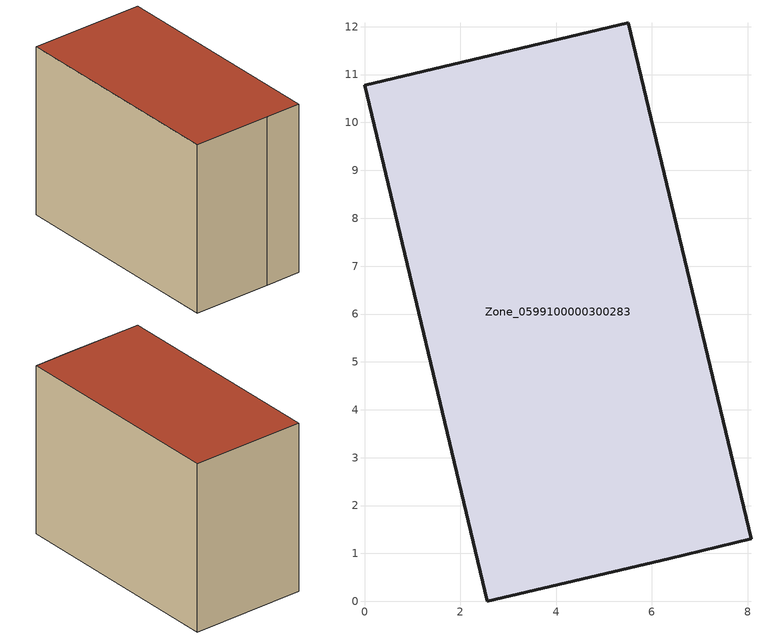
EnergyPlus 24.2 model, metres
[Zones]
Zone_0599100000300283
 floor ground (C_G): 0,10.78 5.51,12.08 8.07,1.31 6.35,0.89 2.56,0 z0
 wall outside (C_F): 6.35,0.89 8.07,1.31 5.51,12.08 0,10.78 2.56,0 6.35,0.89 z0:8.37
 roof outside (C_R): 5.51,12.08 0,10.78 2.56,0 6.35,0.89 8.07,1.31 z8.37
[BUILDING]
Pand.0599100000300283: North Axis=0; Terrain=City; Loads Convergence Tolerance Value=0.04; Temperature Convergence Tolerance Value=0.4; Solar Distribution=FullExterior; Maximum Number of Warmup Days=25; Minimum Number of Warmup Days=1
[Site:Location]
Rotterdam.The.Hague.AP_ZH_NLD Design_Conditions: Latitude=51.96; Longitude=4.45; Time Zone=1; Elevation=-4.5
[SITE:GROUNDTEMPERATURE:BUILDINGSURFACE]
18, 18, 18, 18, 18, 18, 18, 18, 18, 18, 18, 18
[MATERIAL] Thermal Absorptance=0.9; Solar Absorptance=0.7; Visible Absorptance=0.7
Name | Roughness | Thickness | Conductivity | Density | Specific Heat
G.TC.1992-2005 | MediumSmooth | 0.15 | 0.06 | 540 | 1210
F.TC.1992-2005 | Rough | 0.3 | 0.12 | 1920 | 840
R.TC.1992-2005 | MediumRough | 0.2 | 0.08 | 1500 | 1000
[CONSTRUCTION]
C_G: G.TC.1992-2005
C_F: F.TC.1992-2005
C_R: R.TC.1992-2005
[ZONE]
Zone_0599100000300283: Type=1; Multiplier=1; Ceiling Height=Autocalculate; Volume=Autocalculate; Floor Area=autocalculate; Part of Total Floor Area=Yes
[ZONEINFILTRATION:DESIGNFLOWRATE]
Infil_Zone_0599100000300283: Zone or ZoneList or Space or SpaceList=Zone_0599100000300283; Schedule=AlwaysOn; Design Flow Rate Calculation Method=Flow/Area; Flow Rate per Floor Area=0.0015; Constant Term Coefficient=1; Temperature Term Coefficient=0; Velocity Term Coefficient=0; Velocity Squared Term Coefficient=0
[HVACTEMPLATE:ZONE:IDEALLOADSAIRSYSTEM]
Zone_0599100000300283: Maximum Heating Supply Air Temperature=50; Minimum Cooling Supply Air Temperature=13; Maximum Heating Supply Air Humidity Ratio=0.0156; Minimum Cooling Supply Air Humidity Ratio=0.0077; Heating Limit=NoLimit; Cooling Limit=NoLimit; Dehumidification Control Type=ConstantSensibleHeatRatio; Cooling Sensible Heat Ratio=0.7; Dehumidification Setpoint=60; Humidification Control Type=None; Humidification Setpoint=30; Outdoor Air Method=None; Outdoor Air Flow Rate per Person=0.00944; Outdoor Air Flow Rate per Zone Floor Area=0; Outdoor Air Flow Rate per Zone=0; Demand Controlled Ventilation Type=None; Outdoor Air Economizer Type=NoEconomizer; Heat Recovery Type=None; Sensible Heat Recovery Effectiveness=0.7; Latent Heat Recovery Effectiveness=0.65
[ZONECONTROL:THERMOSTAT]
ThermostatControl_Zone_0599100000300283: Zone or ZoneList=Zone_0599100000300283; Control Type Schedule=DualSetpointControlType; Control 1=Thermostat_Zone_0599100000300283; Temperature Difference Between Cutout And Setpoint=0
[THERMOSTATSETPOINT:DUALSETPOINT]
Thermostat_Zone_0599100000300283: Heating Setpoint Temperature Schedule=HeatingSetpoint_Zone_0599100000300283; Cooling Setpoint Temperature Schedule=CoolingSetpoint_Zone_0599100000300283
[SCHEDULE:COMPACT]
HeatingSetpoint_Zone_0599100000300283: Through: 12/31, For: AllDays, Until: 24:00, 21
CoolingSetpoint_Zone_0599100000300283: Through: 12/31, For: AllDays, Until: 24:00, 24
DualSetpointControlType: Through: 12/31, For: AllDays, Until: 24:00, 4
AlwaysOn: Through: 12/31, For: AllDays, Until: 24:00, 1
